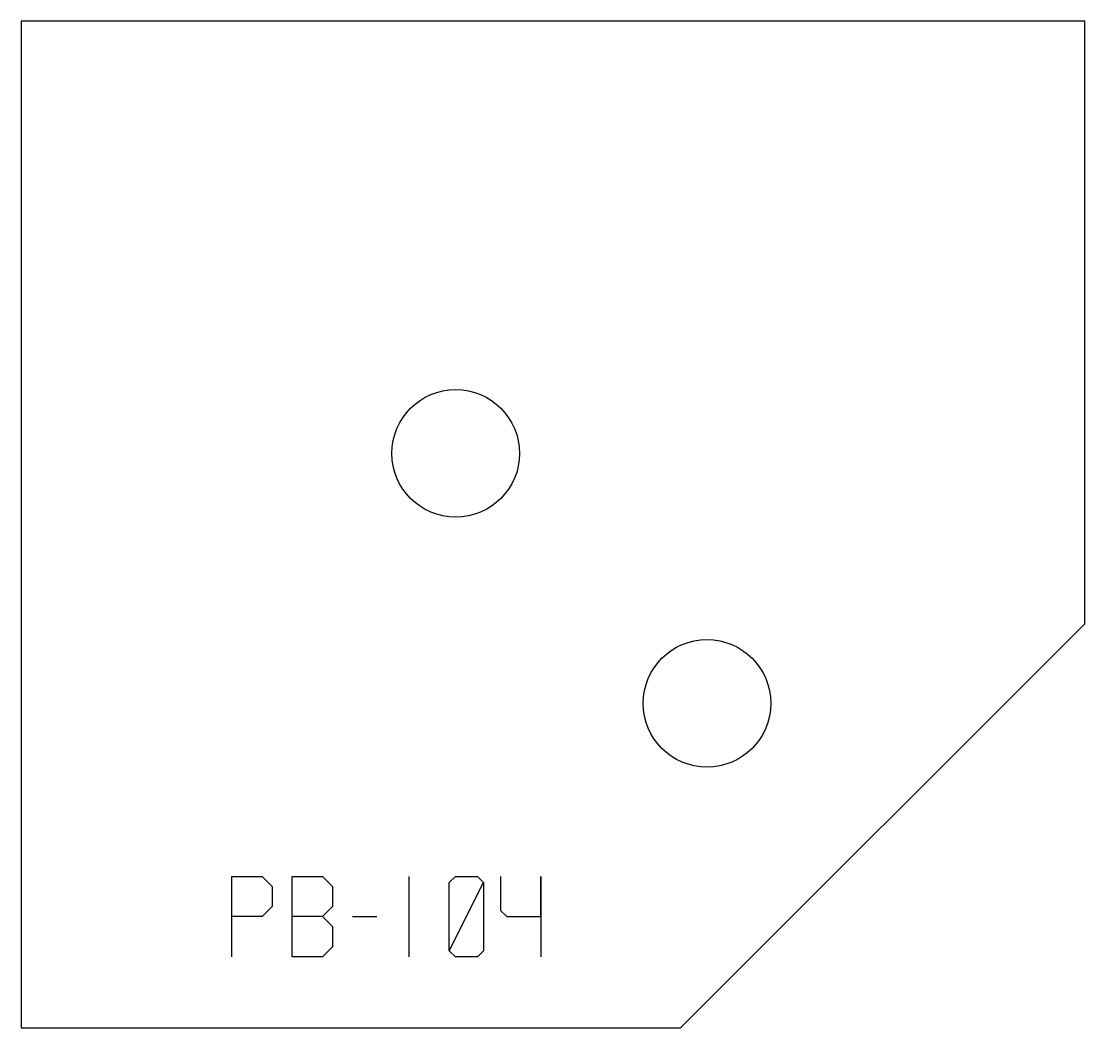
# Model space of a CAD drawing. Header units: metres. Extents: x 0 to 150, y 0 to 142.
import ezdxf

# ---------------------------------------------------------------- set-up
doc = ezdxf.new("R2010")
doc.units = ezdxf.units.M
for name, color, linetype in [('Engrave', 9, 'Continuous'), ('Hole', 6, 'Continuous'), ('OuterContour', 3, 'Continuous')]:
    doc.layers.add(name, color=color, linetype=linetype)

msp = doc.modelspace()

# ---------------------------------------------------------------- linework, layer by layer
at = {"layer": 'Engrave'}
for p, q in [((29.703, 10), (29.703, 21.36)), ((29.703, 21.36), (33.963, 21.36)), ((33.963, 21.36), (35.383, 19.94)), ((38.223, 10), (38.223, 21.36)), ((38.223, 21.36), (42.483, 21.36)), ((42.483, 21.36), (43.903, 19.94)), ((54.695, 10), (54.695, 21.36)), ((60.375, 20.508), (61.227, 21.36)), ((61.227, 21.36), (64.351, 21.36)), ((64.351, 21.36), (65.203, 20.508)), ((67.617, 21.36), (67.617, 16.532)), ((73.297, 15.68), (73.297, 21.36)), ((73.297, 21.36), (73.297, 10)), ((35.383, 19.94), (35.383, 17.1)), ((43.903, 19.94), (43.903, 17.1)), ((60.375, 10.852), (60.375, 20.508)), ((60.375, 10.852), (65.203, 20.508)), ((65.203, 20.508), (65.203, 10.852)), ((35.383, 17.1), (33.963, 15.68)), ((43.903, 17.1), (42.483, 15.68)), ((67.617, 16.532), (68.469, 15.68)), ((33.963, 15.68), (29.703, 15.68)), ((42.483, 15.68), (38.223, 15.68)), ((42.483, 15.68), (43.903, 14.26)), ((46.743, 15.68), (50.151, 15.68)), ((68.469, 15.68), (73.297, 15.68)), ((43.903, 14.26), (43.903, 11.42)), ((43.903, 11.42), (42.483, 10)), ((61.227, 10), (60.375, 10.852)), ((65.203, 10.852), (64.351, 10)), ((42.483, 10), (38.223, 10)), ((64.351, 10), (61.227, 10))]:
    msp.add_line(p, q, dxfattribs=at)
at = {"layer": 'Hole', "linetype": 'Continuous'}
for centre in [(61.28, 81.03), (96.72, 45.76)]:
    msp.add_circle(centre, 9, dxfattribs=at)
at = {"layer": 'OuterContour', "linetype": 'Continuous'}
msp.add_lwpolyline([(93, 0), (150, 57), (150, 142), (0, 142), (0, 0)], close=True, dxfattribs=at)

doc.saveas('drawing.dxf')
